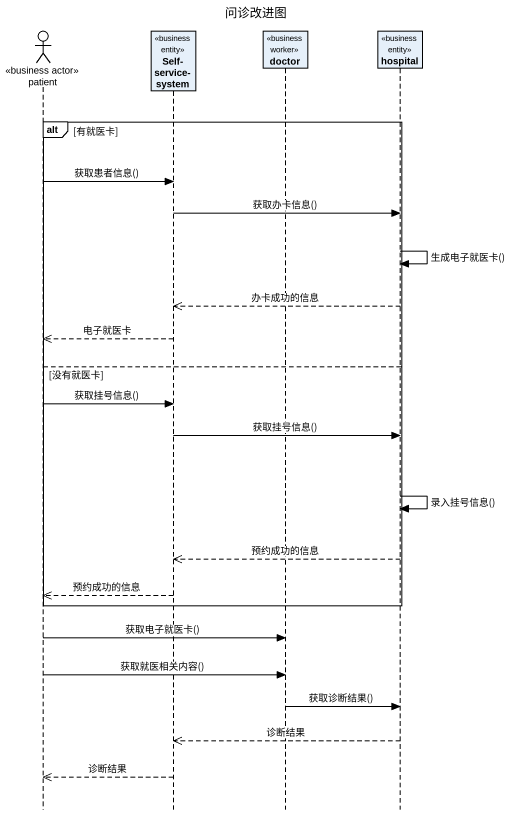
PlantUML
@startuml
title 问诊改进图
hide footbox
actor patient <<business actor>>
participant "Self-service-system" as Self_service_system <<business entity>>
participant doctor <<business worker>>
participant hospital <<business entity>>

alt 有就医卡
  patient -> Self_service_system : 获取患者信息()
  Self_service_system -> hospital : 获取办卡信息()
  hospital -> hospital : 生成电子就医卡()
  hospital -->> Self_service_system : 办卡成功的信息
  Self_service_system -->> patient : 电子就医卡
else 没有就医卡
  patient -> Self_service_system : 获取挂号信息()
  Self_service_system -> hospital : 获取挂号信息()
  hospital -> hospital : 录入挂号信息()
  hospital -->> Self_service_system : 预约成功的信息
  Self_service_system -->> patient : 预约成功的信息
end
patient -> doctor : 获取电子就医卡()
patient -> doctor : 获取就医相关内容()
doctor -> hospital : 获取诊断结果()
hospital -->> Self_service_system : 诊断结果
Self_service_system -->> patient : 诊断结果
@enduml
